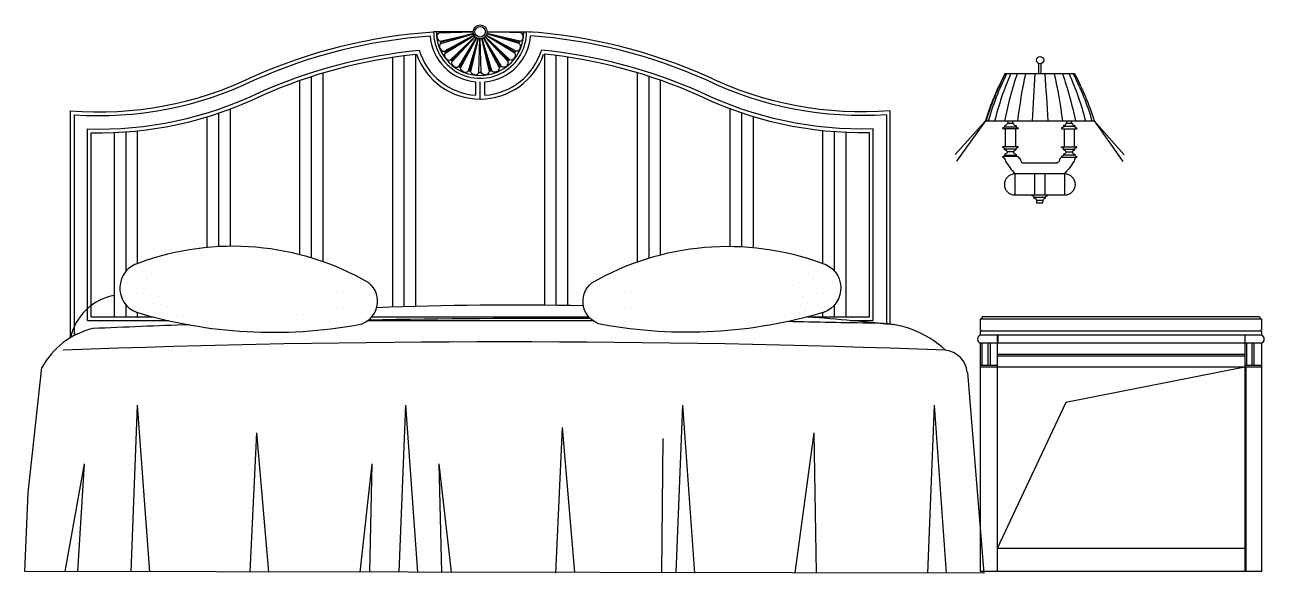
# Model space of a CAD drawing. Header units: inches. Extents: x 18.5 to 61, y 8.5 to 33.3.
# Drawn here: x 20.131 to 22.804, y 21.729 to 22.912 of the extents above; entities that cross this region are included whole.
import ezdxf

# ---------------------------------------------------------------- set-up
doc = ezdxf.new("R2010")
doc.units = ezdxf.units.IN
doc.header["$MEASUREMENT"] = 0
for name, color, linetype in [('02', 2, 'Continuous'), ('1', 1, 'Continuous'), ('4', 4, 'Continuous')]:
    doc.layers.add(name, color=color, linetype=linetype)

msp = doc.modelspace()

# ---------------------------------------------------------------- linework, layer by layer
at = {"layer": '02'}
for p, q in [((21.0251, 22.8941), (21.0983, 22.8962)), ((21.0274, 22.8763), (21.0987, 22.8932)), ((21.0287, 22.8714), (21.0989, 22.8924)), ((21.0356, 22.8547), (21.1, 22.8895)), ((21.0381, 22.8504), (21.1005, 22.8888)), ((21.0491, 22.8361), (21.1023, 22.8863)), ((21.0527, 22.8325), (21.1029, 22.8857)), ((21.067, 22.8215), (21.1054, 22.8839)), ((21.0713, 22.819), (21.1061, 22.8835)), ((21.088, 22.8121), (21.109, 22.8823)), ((21.0929, 22.8108), (21.1098, 22.8821)), ((21.1107, 22.8085), (21.1128, 22.8817)), ((21.1158, 22.8085), (21.1137, 22.8817)), ((21.1336, 22.8108), (21.1167, 22.8821)), ((21.1385, 22.8121), (21.1175, 22.8823)), ((21.1552, 22.819), (21.1204, 22.8835)), ((21.1595, 22.8215), (21.1211, 22.8839)), ((21.1738, 22.8325), (21.1235, 22.8857)), ((21.1774, 22.8361), (21.1242, 22.8863)), ((21.1884, 22.8504), (21.126, 22.8888)), ((21.1909, 22.8547), (21.1264, 22.8895)), ((21.1978, 22.8714), (21.1276, 22.8924)), ((21.1991, 22.8763), (21.1278, 22.8932)), ((21.2014, 22.8941), (21.1282, 22.8962)), ((20.9247, 22.3025), (20.9247, 22.8424)), ((20.9497, 22.3032), (20.9497, 22.8453)), ((20.9747, 22.304), (20.9747, 22.8482)), ((21.2526, 22.3065), (21.2526, 22.8482)), ((21.2776, 22.3063), (21.2776, 22.8453)), ((21.3026, 22.3059), (21.3026, 22.8424)), ((20.7747, 22.4004), (20.7747, 22.8081)), ((21.4526, 22.4004), (21.4526, 22.8081)), ((20.7247, 22.4156), (20.7247, 22.7919)), ((20.7497, 22.4086), (20.7497, 22.8003)), ((21.1137, 22.7513), (21.1137, 22.7883)), ((21.4776, 22.4086), (21.4776, 22.8003)), ((21.5026, 22.4156), (21.5026, 22.7919)), ((20.5497, 22.4331), (20.5497, 22.7213)), ((20.5747, 22.4338), (20.5747, 22.7302)), ((21.6526, 22.4338), (21.6526, 22.7302)), ((21.6776, 22.4331), (21.6776, 22.7213)), ((20.5247, 22.4312), (20.5247, 22.7133)), ((21.7026, 22.4312), (21.7026, 22.7133)), ((20.2746, 22.2814), (20.2746, 22.6788)), ((20.3247, 22.2814), (20.3247, 22.6794)), ((20.3497, 22.3802), (20.3497, 22.6808)), ((20.3747, 22.3968), (20.3747, 22.683)), ((21.8526, 22.3968), (21.8526, 22.683)), ((21.8776, 22.3802), (21.8776, 22.6808)), ((21.9026, 22.2814), (21.9026, 22.6794)), ((21.9527, 22.2814), (21.9527, 22.6788)), ((20.3497, 22.2814), (20.3497, 22.3072)), ((21.8776, 22.2814), (21.8776, 22.3072)), ((20.2746, 22.2814), (20.4082, 22.2814)), ((20.3747, 22.2814), (20.3747, 22.2907)), ((20.8797, 22.2814), (21.3476, 22.2814)), ((21.8191, 22.2814), (21.9527, 22.2814)), ((21.8526, 22.2814), (21.8526, 22.2907)), ((22.2297, 22.2422), (22.2297, 22.2251)), ((22.1917, 22.2249), (22.1917, 21.7322)), ((22.1954, 22.2251), (22.1954, 22.1767)), ((22.2083, 22.2251), (22.2083, 22.1767)), ((22.2129, 22.2251), (22.2129, 22.1767)), ((22.7661, 22.2251), (22.7661, 22.1767)), ((22.7775, 22.2251), (22.7775, 22.1767)), ((22.782, 22.2251), (22.782, 22.1767)), ((22.7987, 22.2249), (22.7987, 21.7322)), ((22.7623, 22.2006), (22.2281, 22.2006)), ((22.7623, 22.197), (22.2281, 22.197)), ((20.1385, 21.9017), (20.1682, 22.1721)), ((22.2281, 22.1767), (22.1917, 22.1767)), ((22.7987, 22.1767), (22.7623, 22.1767)), ((22.7644, 22.1726), (22.7644, 21.732)), ((22.7989, 21.7322), (22.1917, 21.7322))]:
    msp.add_line(p, q, dxfattribs=at)
for points in [[(21.0206, 22.8842, -0.304904), (21.0251, 22.8941, 0.188882), (21.0255, 22.8966)], [(21.0206, 22.8842, 0.304904), (21.0275, 22.8759, -0.158819), (21.0286, 22.874)], [(21.2059, 22.8842, -0.304904), (21.199, 22.8759, 0.158819), (21.1979, 22.874)], [(21.2059, 22.8842, 0.304904), (21.2014, 22.8941, -0.188882), (21.201, 22.8966)], [(21.027, 22.8607, -0.304904), (21.0287, 22.8714, 0.188882), (21.0285, 22.8739)], [(21.027, 22.8607, 0.304904), (21.0358, 22.8544, -0.158819), (21.0373, 22.8528)], [(21.1995, 22.8607, -0.304904), (21.1907, 22.8544, 0.158819), (21.1892, 22.8528)], [(21.1995, 22.8607, 0.304904), (21.1978, 22.8714, -0.188882), (21.198, 22.8739)], [(20.2746, 22.6788, 0.118309), (20.6424, 22.7592, -0.078674), (20.9762, 22.8483, -0.109918)], [(21.0392, 22.8396, -0.304904), (21.0381, 22.8504, 0.188882), (21.0373, 22.8528)], [(21.0392, 22.8396, 0.304904), (21.0494, 22.8358, -0.158819), (21.0513, 22.8347)], [(21.0565, 22.8224, -0.304904), (21.0527, 22.8325, 0.188882), (21.0512, 22.8346)], [(21.17, 22.8224, 0.304904), (21.1738, 22.8325, -0.188882), (21.1753, 22.8346)], [(21.1873, 22.8396, -0.304904), (21.1771, 22.8358, 0.158819), (21.1752, 22.8347)], [(21.1873, 22.8396, 0.304904), (21.1884, 22.8504, -0.188882), (21.1892, 22.8528)], [(21.9527, 22.6788, -0.118309), (21.5849, 22.7592, 0.078674), (21.2511, 22.8483, 0.109918)], [(21.0565, 22.8224, 0.304904), (21.0673, 22.8213, -0.158819), (21.0694, 22.8207)], [(21.0777, 22.8102, -0.304904), (21.0713, 22.819, 0.188882), (21.0694, 22.8207)], [(21.0777, 22.8102, 0.304904), (21.0884, 22.812, -0.158819), (21.0906, 22.812)], [(21.1013, 22.8039, -0.304904), (21.0929, 22.8108, 0.188882), (21.0905, 22.8119)], [(21.1013, 22.8039, 0.304904), (21.1111, 22.8085, -0.158819), (21.1132, 22.809)], [(21.1252, 22.8039, -0.304904), (21.1154, 22.8085, 0.158819), (21.1132, 22.809)], [(21.1252, 22.8039, 0.304904), (21.1336, 22.8108, -0.188882), (21.1359, 22.8119)], [(21.1488, 22.8102, -0.304904), (21.1381, 22.812, 0.158819), (21.1359, 22.812)], [(21.1488, 22.8102, 0.304904), (21.1552, 22.819, -0.188882), (21.1571, 22.8207)], [(21.17, 22.8224, -0.304904), (21.1592, 22.8213, 0.158819), (21.1571, 22.8207)], [(22.2455, 22.8055, 0.049558), (22.2043, 22.7034, -5.372126)], [(22.1959, 22.2822, -0.363103), (22.1917, 22.2767), (22.1917, 22.2538, -1.160616), (22.1917, 22.2507), (22.1917, 22.2422)]]:
    msp.add_lwpolyline(points, format="xyb", dxfattribs=at)
at = {"layer": '02', "extrusion": (0.281728, 0.001553, 0.959493), "elevation": 6.3237}
msp.add_lwpolyline([(22.6825, -21.4617, 0.049558), (22.5807, -21.4199, -5.372126)], format="xyb", dxfattribs=at)
at = {"layer": '02', "extrusion": (0.540633, 0.00298, 0.841254), "elevation": 12.135}
msp.add_lwpolyline([(22.6825, -18.8078, 0.049558), (22.5807, -18.7659, -5.372126)], format="xyb", dxfattribs=at)
at = {"layer": '02', "extrusion": (0.755738, 0.004166, 0.654861), "elevation": 16.9632}
msp.add_lwpolyline([(22.6825, -14.6241, 0.049558), (22.5807, -14.5822, -5.372126)], format="xyb", dxfattribs=at)
at = {"layer": '02', "extrusion": (0.909618, 0.005015, 0.415415), "elevation": 20.4172}
msp.add_lwpolyline([(22.6825, -9.2496, 0.049558), (22.5807, -9.2077, -5.372126)], format="xyb", dxfattribs=at)
at = {"layer": '02', "extrusion": (0.989806, 0.005457, 0.142315), "elevation": 22.2171}
msp.add_lwpolyline([(22.6825, -3.1197, 0.049558), (22.5807, -3.0778, -5.372126)], format="xyb", dxfattribs=at)
at = {"layer": '02', "extrusion": (0.989806, 0.005457, -0.142315), "elevation": 22.2171}
msp.add_lwpolyline([(22.6825, 3.269, 0.049558), (22.5807, 3.3108, -5.372126)], format="xyb", dxfattribs=at)
at = {"layer": '02', "extrusion": (0.909618, 0.005015, -0.415415), "elevation": 20.4172}
msp.add_lwpolyline([(22.6825, 9.3989, 0.049558), (22.5807, 9.4407, -5.372126)], format="xyb", dxfattribs=at)
at = {"layer": '02', "extrusion": (0.755738, 0.004166, -0.654861), "elevation": 16.9632}
msp.add_lwpolyline([(22.6825, 14.7734, 0.049558), (22.5807, 14.8152, -5.372126)], format="xyb", dxfattribs=at)
at = {"layer": '02', "extrusion": (0.540633, 0.00298, -0.841254), "elevation": 12.135}
msp.add_lwpolyline([(22.6825, 18.9571, 0.049558), (22.5807, 18.9989, -5.372126)], format="xyb", dxfattribs=at)
at = {"layer": '02', "extrusion": (0.281728, 0.001553, -0.959493), "elevation": 6.3237}
msp.add_lwpolyline([(22.6825, 21.6111, 0.049558), (22.5807, 21.6529, -5.372126)], format="xyb", dxfattribs=at)
at = {"layer": '02'}
for points in [[(22.164, 22.1614), (22.1999, 21.7286), (20.1313, 21.7322)], [(22.7623, 22.1728), (22.3762, 22.0972), (22.2281, 21.7822)], [(20.1313, 21.7322), (20.1385, 21.9017)]]:
    msp.add_lwpolyline(points, dxfattribs=at)
for radius in [0.015, 0.0114]:
    msp.add_circle((21.1132, 22.8966), radius, dxfattribs=at)
for centre, radius, start, end in [((21.1132, 22.8966), 0.1453, 199.4164, 340.6234), ((22.1956, 22.2336), 0.00948, 114.4312, 245.5688), ((21.1655, -2.6933), 24.9209, 87.81244, 92.18756)]:
    msp.add_arc(centre, radius, start, end, dxfattribs=at)
at = {"layer": '1'}
for p, q in [((21.0982, 22.8966), (21.0129, 22.8966)), ((21.0988, 22.8928), (21.0285, 22.8739)), ((21.1003, 22.8891), (21.0373, 22.8528)), ((21.1026, 22.886), (21.0512, 22.8346)), ((21.1057, 22.8837), (21.0694, 22.8207)), ((21.1094, 22.8822), (21.0905, 22.8119)), ((21.1171, 22.8822), (21.1359, 22.8119)), ((21.1207, 22.8837), (21.1571, 22.8207)), ((21.1239, 22.886), (21.1753, 22.8346)), ((21.1262, 22.8891), (21.1892, 22.8528)), ((21.1277, 22.8928), (21.198, 22.8739)), ((21.1282, 22.8966), (21.2136, 22.8966)), ((22.3182, 22.8063), (22.3182, 22.828)), ((22.3234, 22.8063), (22.3234, 22.828)), ((21.1037, 22.7596), (21.1037, 22.7887)), ((21.1237, 22.7596), (21.1237, 22.7887)), ((20.2376, 22.7175), (20.2376, 22.2444)), ((21.9897, 22.7175), (21.9897, 22.2669)), ((22.2519, 22.699), (22.2519, 22.7047)), ((22.2618, 22.699), (22.2618, 22.7047)), ((22.3786, 22.699), (22.3786, 22.7047)), ((22.3885, 22.699), (22.3885, 22.7047)), ((20.2666, 22.2734), (20.2666, 22.687)), ((21.9607, 22.2734), (21.9607, 22.687)), ((22.2729, 22.6875), (22.2408, 22.6875)), ((22.2693, 22.6911), (22.2444, 22.6911)), ((22.2458, 22.6875), (22.2458, 22.6485)), ((22.2679, 22.6875), (22.2679, 22.6485)), ((22.3675, 22.6875), (22.3996, 22.6875)), ((22.3711, 22.6928), (22.396, 22.6928)), ((22.3725, 22.6875), (22.3725, 22.6485)), ((22.3946, 22.6875), (22.3946, 22.6485)), ((22.2729, 22.6485), (22.2408, 22.6485)), ((22.2693, 22.6432), (22.2444, 22.6432)), ((22.3675, 22.6485), (22.3996, 22.6485)), ((22.3711, 22.6432), (22.396, 22.6432)), ((22.2727, 22.6278), (22.2419, 22.6278)), ((22.2693, 22.6295), (22.2444, 22.6295)), ((22.2638, 22.6374), (22.2499, 22.6374)), ((22.3675, 22.6259), (22.3996, 22.6259)), ((22.3711, 22.6312), (22.396, 22.6312)), ((22.3906, 22.637), (22.3766, 22.637)), ((22.3092, 22.5903), (22.3092, 22.5443)), ((22.3312, 22.5903), (22.3312, 22.5443)), ((22.3363, 22.5443), (22.3041, 22.5443)), ((22.3327, 22.539), (22.3077, 22.539)), ((20.3902, 22.3788), (20.3902, 22.3788)), ((20.4055, 22.3756), (20.4055, 22.3756)), ((21.8218, 22.3756), (21.8218, 22.3756)), ((21.8371, 22.3788), (21.8371, 22.3788)), ((20.3532, 22.3546), (20.3532, 22.3546)), ((20.3641, 22.3683), (20.3641, 22.3683)), ((20.3685, 22.3514), (20.3685, 22.3514)), ((20.3794, 22.3651), (20.3794, 22.3651)), ((20.3838, 22.3482), (20.3838, 22.3482)), ((20.3947, 22.3619), (20.3947, 22.3619)), ((20.41, 22.3588), (20.41, 22.3588)), ((20.4208, 22.3725), (20.4208, 22.3725)), ((20.4253, 22.3556), (20.4253, 22.3556)), ((20.4405, 22.3524), (20.4405, 22.3524)), ((20.8108, 22.3488), (20.8108, 22.3488)), ((20.8264, 22.3488), (20.8264, 22.3488)), ((20.8421, 22.3488), (20.8421, 22.3488)), ((21.3852, 22.3488), (21.3852, 22.3488)), ((21.4009, 22.3488), (21.4009, 22.3488)), ((21.4165, 22.3488), (21.4165, 22.3488)), ((21.7868, 22.3524), (21.7868, 22.3524)), ((21.8021, 22.3556), (21.8021, 22.3556)), ((21.8065, 22.3725), (21.8065, 22.3725)), ((21.8174, 22.3588), (21.8174, 22.3588)), ((21.8326, 22.3619), (21.8326, 22.3619)), ((21.8435, 22.3482), (21.8435, 22.3482)), ((21.8479, 22.3651), (21.8479, 22.3651)), ((21.8588, 22.3514), (21.8588, 22.3514)), ((21.8632, 22.3683), (21.8632, 22.3683)), ((21.8741, 22.3546), (21.8741, 22.3546)), ((20.3577, 22.3377), (20.3577, 22.3377)), ((20.373, 22.3345), (20.373, 22.3345)), ((20.3883, 22.3313), (20.3883, 22.3313)), ((20.3991, 22.345), (20.3991, 22.345)), ((20.4036, 22.3282), (20.4036, 22.3282)), ((20.4144, 22.3419), (20.4144, 22.3419)), ((20.4189, 22.325), (20.4189, 22.325)), ((20.4297, 22.3387), (20.4297, 22.3387)), ((20.4342, 22.3218), (20.4342, 22.3218)), ((20.445, 22.3355), (20.445, 22.3355)), ((20.7874, 22.3332), (20.7874, 22.3332)), ((20.803, 22.3332), (20.803, 22.3332)), ((20.8186, 22.3332), (20.8186, 22.3332)), ((20.8342, 22.3332), (20.8342, 22.3332)), ((20.8499, 22.3332), (20.8499, 22.3332)), ((20.8655, 22.3332), (20.8655, 22.3332)), ((21.3618, 22.3332), (21.3618, 22.3332)), ((21.3774, 22.3332), (21.3774, 22.3332)), ((21.3931, 22.3332), (21.3931, 22.3332)), ((21.4087, 22.3332), (21.4087, 22.3332)), ((21.4243, 22.3332), (21.4243, 22.3332)), ((21.4399, 22.3332), (21.4399, 22.3332)), ((21.7823, 22.3355), (21.7823, 22.3355)), ((21.7931, 22.3218), (21.7931, 22.3218)), ((21.7976, 22.3387), (21.7976, 22.3387)), ((21.8084, 22.325), (21.8084, 22.325)), ((21.8129, 22.3419), (21.8129, 22.3419)), ((21.8237, 22.3282), (21.8237, 22.3282)), ((21.8282, 22.345), (21.8282, 22.345)), ((21.839, 22.3313), (21.839, 22.3313)), ((21.8543, 22.3345), (21.8543, 22.3345)), ((21.8696, 22.3377), (21.8696, 22.3377)), ((20.3775, 22.3176), (20.3775, 22.3176)), ((20.3928, 22.3145), (20.3928, 22.3145)), ((20.4081, 22.3113), (20.4081, 22.3113)), ((20.4125, 22.2944), (20.4125, 22.2944)), ((20.4234, 22.3081), (20.4234, 22.3081)), ((20.4386, 22.3049), (20.4386, 22.3049)), ((20.4495, 22.3186), (20.4495, 22.3186)), ((20.4539, 22.3017), (20.4539, 22.3017)), ((20.4648, 22.3154), (20.4648, 22.3154)), ((20.4692, 22.2985), (20.4692, 22.2985)), ((20.4845, 22.2954), (20.4845, 22.2954)), ((20.7561, 22.302), (20.7561, 22.302)), ((20.7717, 22.302), (20.7717, 22.302)), ((20.7796, 22.3176), (20.7796, 22.3176)), ((20.7874, 22.302), (20.7874, 22.302)), ((20.7952, 22.3176), (20.7952, 22.3176)), ((20.803, 22.302), (20.803, 22.302)), ((20.8108, 22.3176), (20.8108, 22.3176)), ((20.8186, 22.302), (20.8186, 22.302)), ((20.8264, 22.3176), (20.8264, 22.3176)), ((20.8342, 22.302), (20.8342, 22.302)), ((20.8421, 22.3176), (20.8421, 22.3176)), ((20.8499, 22.302), (20.8499, 22.302)), ((20.8577, 22.3176), (20.8577, 22.3176)), ((20.8655, 22.302), (20.8655, 22.302)), ((20.8733, 22.3176), (20.8733, 22.3176)), ((21.354, 22.3176), (21.354, 22.3176)), ((21.3618, 22.302), (21.3618, 22.302)), ((21.3696, 22.3176), (21.3696, 22.3176)), ((21.3774, 22.302), (21.3774, 22.302)), ((21.3852, 22.3176), (21.3852, 22.3176)), ((21.3931, 22.302), (21.3931, 22.302)), ((21.4009, 22.3176), (21.4009, 22.3176)), ((21.4087, 22.302), (21.4087, 22.302)), ((21.4165, 22.3176), (21.4165, 22.3176)), ((21.4243, 22.302), (21.4243, 22.302)), ((21.4321, 22.3176), (21.4321, 22.3176)), ((21.4399, 22.302), (21.4399, 22.302)), ((21.4477, 22.3176), (21.4477, 22.3176)), ((21.4556, 22.302), (21.4556, 22.302)), ((21.4712, 22.302), (21.4712, 22.302)), ((21.7428, 22.2954), (21.7428, 22.2954)), ((21.7581, 22.2985), (21.7581, 22.2985)), ((21.7625, 22.3154), (21.7625, 22.3154)), ((21.7734, 22.3017), (21.7734, 22.3017)), ((21.7778, 22.3186), (21.7778, 22.3186)), ((21.7887, 22.3049), (21.7887, 22.3049)), ((21.804, 22.3081), (21.804, 22.3081)), ((21.8148, 22.2944), (21.8148, 22.2944)), ((21.8192, 22.3113), (21.8192, 22.3113)), ((21.8345, 22.3145), (21.8345, 22.3145)), ((21.8498, 22.3176), (21.8498, 22.3176)), ((20.2666, 22.2734), (20.4413, 22.2734)), ((20.4278, 22.2912), (20.4278, 22.2912)), ((20.4431, 22.288), (20.4431, 22.288)), ((20.4584, 22.2848), (20.4584, 22.2848)), ((20.4737, 22.2816), (20.4737, 22.2816)), ((20.489, 22.2785), (20.489, 22.2785)), ((20.4998, 22.2922), (20.4998, 22.2922)), ((20.5043, 22.2753), (20.5043, 22.2753)), ((20.5196, 22.2721), (20.5196, 22.2721)), ((20.5349, 22.2689), (20.5349, 22.2689)), ((20.678, 22.2707), (20.678, 22.2707)), ((20.6936, 22.2707), (20.6936, 22.2707)), ((20.7092, 22.2707), (20.7092, 22.2707)), ((20.7171, 22.2863), (20.7171, 22.2863)), ((20.7249, 22.2707), (20.7249, 22.2707)), ((20.7327, 22.2863), (20.7327, 22.2863)), ((20.7405, 22.2707), (20.7405, 22.2707)), ((20.7483, 22.2863), (20.7483, 22.2863)), ((20.7561, 22.2707), (20.7561, 22.2707)), ((20.7639, 22.2863), (20.7639, 22.2863)), ((20.7717, 22.2707), (20.7717, 22.2707)), ((20.7796, 22.2863), (20.7796, 22.2863)), ((20.7874, 22.2707), (20.7874, 22.2707)), ((20.7952, 22.2863), (20.7952, 22.2863)), ((20.803, 22.2707), (20.803, 22.2707)), ((20.8108, 22.2863), (20.8108, 22.2863)), ((20.8264, 22.2863), (20.8264, 22.2863)), ((20.8421, 22.2863), (20.8421, 22.2863)), ((20.8709, 22.2734), (21.3564, 22.2734)), ((21.3852, 22.2863), (21.3852, 22.2863)), ((21.4009, 22.2863), (21.4009, 22.2863)), ((21.4165, 22.2863), (21.4165, 22.2863)), ((21.4243, 22.2707), (21.4243, 22.2707)), ((21.4321, 22.2863), (21.4321, 22.2863)), ((21.4399, 22.2707), (21.4399, 22.2707)), ((21.4477, 22.2863), (21.4477, 22.2863)), ((21.4556, 22.2707), (21.4556, 22.2707)), ((21.4634, 22.2863), (21.4634, 22.2863)), ((21.4712, 22.2707), (21.4712, 22.2707)), ((21.479, 22.2863), (21.479, 22.2863)), ((21.4868, 22.2707), (21.4868, 22.2707)), ((21.4946, 22.2863), (21.4946, 22.2863)), ((21.5024, 22.2707), (21.5024, 22.2707)), ((21.5102, 22.2863), (21.5102, 22.2863)), ((21.5181, 22.2707), (21.5181, 22.2707)), ((21.5337, 22.2707), (21.5337, 22.2707)), ((21.5493, 22.2707), (21.5493, 22.2707)), ((21.6924, 22.2689), (21.6924, 22.2689)), ((21.7077, 22.2721), (21.7077, 22.2721)), ((21.723, 22.2753), (21.723, 22.2753)), ((21.7275, 22.2922), (21.7275, 22.2922)), ((21.7383, 22.2785), (21.7383, 22.2785)), ((21.7536, 22.2816), (21.7536, 22.2816)), ((21.7689, 22.2848), (21.7689, 22.2848)), ((21.7842, 22.288), (21.7842, 22.288)), ((21.7995, 22.2912), (21.7995, 22.2912)), ((21.9131, 22.2734), (21.9607, 22.2734)), ((22.7987, 22.2767), (22.1917, 22.2767)), ((22.1959, 22.2822), (22.7944, 22.2822)), ((20.2376, 22.2444), (20.2444, 22.2444)), ((22.7989, 22.2422), (22.1914, 22.2422)), ((22.7985, 22.2507), (22.1917, 22.2507)), ((22.7991, 22.2251), (22.1913, 22.2251)), ((20.3739, 22.0913), (20.3597, 21.7318)), ((20.3739, 22.0913), (20.4, 21.7317)), ((20.9522, 22.0913), (20.9379, 21.7306)), ((20.9522, 22.0913), (20.9783, 21.7305)), ((21.5496, 22.0913), (21.5353, 21.7297)), ((21.5496, 22.0913), (21.5759, 21.7289)), ((22.0922, 22.0913), (22.0779, 21.729)), ((22.0922, 22.0913), (22.1185, 21.7289)), ((20.631, 22.0311), (20.6168, 21.7313)), ((20.631, 22.0311), (20.6571, 21.7312)), ((21.2903, 22.0431), (21.276, 21.729)), ((21.2903, 22.0431), (21.3165, 21.7301)), ((21.833, 22.0311), (21.7917, 21.7292)), ((21.833, 22.0311), (21.8381, 21.7291)), ((21.5074, 22.019), (21.5041, 21.7298)), ((20.2593, 21.9649), (20.2175, 21.732)), ((20.2593, 21.9649), (20.2452, 21.732)), ((20.8798, 21.9649), (20.8537, 21.7308)), ((20.8798, 21.9649), (20.8746, 21.7307)), ((21.0245, 21.9649), (21.0298, 21.7307)), ((21.0245, 21.9649), (21.0506, 21.7308))]:
    msp.add_line(p, q, dxfattribs=at)
for points in [[(20.2376, 22.7175, 0.13097), (20.6268, 22.7928, -0.086097), (21.0052, 22.8881, -0.110055)], [(21.9897, 22.7175, -0.13097), (21.6005, 22.7928, 0.086097), (21.2221, 22.8881, 0.110055)], [(20.2666, 22.687, 0.120943), (20.6391, 22.7665, -0.080166), (20.9818, 22.8569, -0.109947)], [(21.9607, 22.687, -0.120943), (21.5882, 22.7665, 0.080166), (21.2455, 22.8569, 0.109947)], [(22.2638, 22.699), (22.2499, 22.699), (22.2499, 22.6978, -0.279316), (22.245, 22.6943, 0.027023), (22.2444, 22.6928), (22.2444, 22.6911, -0.156842), (22.241, 22.6894, 0.801876), (22.2408, 22.6875, 0.132008)], [(22.2638, 22.699), (22.2638, 22.6978, 0.279316), (22.2687, 22.6943, -0.027023), (22.2693, 22.6928), (22.2693, 22.6911, 0.156842), (22.2727, 22.6894, -0.801876), (22.2729, 22.6875, -0.132008)], [(22.3906, 22.699), (22.3766, 22.699), (22.3766, 22.6978, -0.279316), (22.3717, 22.6943, 0.027023), (22.3711, 22.6928), (22.3711, 22.6911, -0.156842), (22.3677, 22.6894, 0.801876), (22.3675, 22.6875, 0.132008)], [(22.3906, 22.699), (22.3906, 22.6978, 0.279316), (22.3955, 22.6943, -0.027023), (22.396, 22.6928), (22.396, 22.6911, 0.156842), (22.3994, 22.6894, -0.801876), (22.3996, 22.6875, -0.132008)], [(22.2499, 22.6382, 0.279316), (22.245, 22.6417, -0.027023), (22.2444, 22.6432), (22.2444, 22.6449, 0.156842), (22.241, 22.6466, -0.801876), (22.2408, 22.6485, -0.132008)], [(22.2638, 22.6382, -0.279316), (22.2687, 22.6417, 0.027023), (22.2693, 22.6432), (22.2693, 22.6449, -0.156842), (22.2727, 22.6466, 0.801876), (22.2729, 22.6485, 0.132008)], [(22.3766, 22.6382, 0.279316), (22.3717, 22.6417, -0.027023), (22.3711, 22.6432), (22.3711, 22.6449, 0.156842), (22.3677, 22.6466, -0.801876), (22.3675, 22.6485, -0.132008)], [(22.3906, 22.6382, -0.279316), (22.3955, 22.6417, 0.027023), (22.396, 22.6432), (22.396, 22.6449, -0.156842), (22.3994, 22.6466, 0.801876), (22.3996, 22.6485, 0.132008)], [(22.2499, 22.6382), (22.2499, 22.6362, -0.279316), (22.245, 22.6327, 0.027023), (22.2444, 22.6312), (22.2444, 22.6295, -0.156842), (22.241, 22.6278, 0.801876), (22.2408, 22.6259, 0.132008)], [(22.2408, 22.6259, -0.224043), (22.2463, 22.6177, 0.054114), (22.2674, 22.5899)], [(22.2638, 22.6382), (22.2638, 22.6362, 0.279316), (22.2687, 22.6327, -0.027023), (22.2693, 22.6312), (22.2693, 22.6295, 0.156842), (22.2727, 22.6278, -0.801876), (22.2729, 22.6259, -0.132008)], [(22.2739, 22.6259, -0.224043), (22.2793, 22.6177, 0.302734), (22.2841, 22.6137), (22.3572, 22.6137)], [(22.3675, 22.6259, 0.224043), (22.362, 22.6177, -0.302734), (22.3572, 22.6137)], [(22.3766, 22.6382), (22.3766, 22.6362, -0.279316), (22.3717, 22.6327, 0.027023), (22.3711, 22.6312), (22.3711, 22.6295, -0.156842), (22.3677, 22.6278, 0.801876), (22.3675, 22.6259, 0.132008)], [(22.3996, 22.6259, 0.224043), (22.3941, 22.6177, -0.054114), (22.373, 22.5899)], [(22.3906, 22.6382), (22.3906, 22.6362, 0.279316), (22.3955, 22.6327, -0.027023), (22.396, 22.6312), (22.396, 22.6295, 0.156842), (22.3994, 22.6278, -0.801876), (22.3996, 22.6259, -0.132008)], [(22.3132, 22.534, 0.279316), (22.3083, 22.5375, -0.027023), (22.3077, 22.539), (22.3077, 22.5407, 0.156842), (22.3043, 22.5424, -0.801876), (22.3041, 22.5443, -0.132008)], [(22.3272, 22.5328), (22.3272, 22.534, -0.279316), (22.3321, 22.5375, 0.027023), (22.3327, 22.539), (22.3327, 22.5407, -0.156842), (22.3361, 22.5424, 0.801876), (22.3363, 22.5443, 0.132008)], [(20.8731, 22.3549, 0.223767), (20.3772, 22.3975, 0.723931), (20.372, 22.2915, 0.117933), (20.8515, 22.2648, 0.632409), (20.8731, 22.3549)], [(21.3542, 22.3549, -0.223767), (21.8501, 22.3975, -0.723931), (21.8553, 22.2915, -0.117933), (21.3758, 22.2648, -0.632409), (21.3542, 22.3549)]]:
    msp.add_lwpolyline(points, format="xyb", dxfattribs=at)
for points in [[(22.2031, 22.7047), (22.138, 22.6319)], [(22.2031, 22.7047), (22.1406, 22.6175)], [(22.4373, 22.7042), (22.5021, 22.631)], [(22.4373, 22.7042), (22.4994, 22.6166)], [(22.3132, 22.534), (22.3132, 22.5276), (22.327, 22.5276), (22.3272, 22.5328), (22.3132, 22.5328)]]:
    msp.add_lwpolyline(points, dxfattribs=at)
msp.add_lwpolyline([(22.2665, 22.5899), (22.2665, 22.5446), (22.3743, 22.5446), (22.3743, 22.5899)], close=True, dxfattribs=at)
msp.add_circle((22.3208, 22.8354), 0.00787, dxfattribs=at)
for centre, radius, start, end in [((21.1132, 22.8966), 0.1083, 184.5354, 264.9194), ((21.1132, 22.8966), 0.0943, 180, 360), ((21.1141, 22.8966), 0.1083, 275.0806, 355.4646), ((21.1132, 22.8966), 0.1373, 196.8052, 265.9941), ((21.1141, 22.8966), 0.1373, 274.0059, 343.1948), ((22.2665, 22.5672), 0.0227, 90, 270), ((22.3743, 22.5672), 0.0227, 270, 90), ((20.3457, 22.2108), 0.1189, 99.9828, 167.5568), ((22.111, 22.1566), 0.0532, 5.178, 83.7859)]:
    msp.add_arc(centre, radius, start, end, dxfattribs=at)
at = {"layer": '4'}
for p, q in [((22.2455, 22.8063), (22.3949, 22.8063)), ((20.2296, 22.2364), (20.2296, 22.7261)), ((21.9977, 22.266), (21.9977, 22.7261)), ((22.2031, 22.7047), (22.4373, 22.7047)), ((22.2281, 22.2422), (22.2281, 21.7322)), ((22.7623, 22.2422), (22.7623, 21.7322)), ((22.7987, 22.1728), (22.1917, 22.1728)), ((22.7623, 21.7822), (22.2281, 21.7822))]:
    msp.add_line(p, q, dxfattribs=at)
for points in [[(20.2296, 22.7261, 0.133879), (20.6235, 22.8, -0.087941), (21.0129, 22.8966, 0.097034)], [(21.9977, 22.7261, -0.133879), (21.6038, 22.8, 0.088119), (21.2136, 22.8967, -0.097034)], [(22.7944, 22.2822, 0.363103), (22.7987, 22.2767), (22.7987, 22.2538, 1.160616), (22.7987, 22.2507), (22.7987, 22.2422)]]:
    msp.add_lwpolyline(points, format="xyb", dxfattribs=at)
msp.add_lwpolyline([(21.2182, 22.8966), (21.2233, 22.8966)], dxfattribs=at)
at = {"layer": '4', "extrusion": (0, 0, -1)}
for points in [[(-22.2455, 22.8063, -0.049558), (-22.2031, 22.7047, 5.372126)], [(-22.3949, 22.8063, 0.049558), (-22.4373, 22.7047, -5.372126)]]:
    msp.add_lwpolyline(points, format="xyb", dxfattribs=at)
at = {"layer": '4'}
for centre, radius, start, end in [((21.1132, 22.8966), 0.1003, 180, 0.0312), ((21.1863, 14.3785), 7.9283, 88.91786, 92.13955), ((21.2726, -0.5385), 22.8166, 89.80317, 91.00481), ((19.0286, -126.5386), 148.8352, 88.870881, 88.942293), ((21.1863, 14.3785), 7.9283, 84.02115, 85.42024), ((21.9701, 22.0544), 0.2134, 46.5964, 92.3277), ((20.3177, 22.091), 0.17, 103.3664, 151.5123), ((21.2726, -0.5385), 22.8166, 91.97694, 92.49742), ((22.7948, 22.2336), 0.00948, 294.4312, 65.5688)]:
    msp.add_arc(centre, radius, start, end, dxfattribs=at)

doc.saveas('drawing.dxf')
